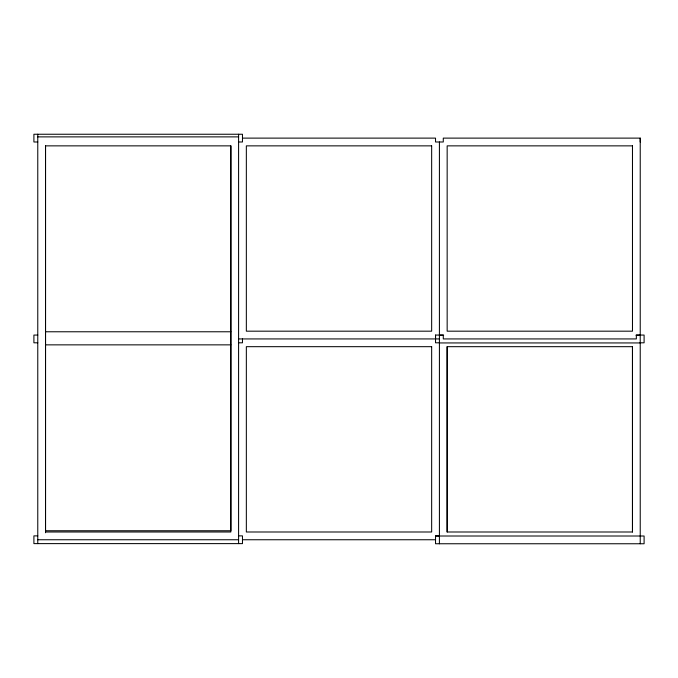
<?xml version="1.0" encoding="UTF-8"?>
<svg xmlns="http://www.w3.org/2000/svg" width="678" height="678" viewBox="0 0 678 678"><rect width="100%" height="100%" fill="white"/><g stroke="black" fill="none" stroke-linecap="round" stroke-linejoin="round"><path stroke-width="1.02" d="M45.528 532.755L45.528 145.863L230.842 145.863L230.842 531.993L45.528 531.993L45.528 145.863M230.842 145.863L230.842 530.755L45.528 530.755M435.53 338.932L435.53 335.059L443.285 335.059L443.285 338.932L636.345 338.932L636.345 335.059L644.1 335.059L644.1 342.805L640.227 342.805M447.158 531.993L447.158 346.678L632.472 346.678L632.472 531.993L447.158 531.993L447.158 346.678M632.472 531.993L632.472 346.678M640.227 141.99L640.227 138.117L443.285 138.117L443.285 141.99L435.53 141.99L435.53 138.117L242.47 138.117M37.773 136.88L238.597 136.88M37.773 141.99L33.9 141.99L33.9 134.244L242.47 134.244L242.47 141.99L238.597 141.99M45.528 331.771L230.842 331.771M37.773 335.059L33.9 335.059L33.9 342.805L37.773 342.805M439.412 335.195L443.641 335.195M635.998 335.195L640.227 335.195M238.597 338.932L439.412 338.932M238.597 342.805L242.47 342.805L242.47 338.932M439.412 342.805L435.53 342.805L435.53 335.059M439.412 342.941L640.227 342.941M45.528 344.856L230.842 344.856M37.773 535.874L33.9 535.874L33.9 543.62L242.47 543.62L242.47 535.874L238.597 535.874M439.412 535.874L435.53 535.874L435.53 543.756L644.1 543.756L644.1 536.01L435.53 536.01M37.773 539.747L238.597 539.747M242.47 539.747L435.53 539.747M640.227 138.117L640.227 543.756M439.412 141.99L439.412 543.756M238.597 134.244L238.588 543.62M37.773 134.244L37.773 543.62M431.657 145.863L246.343 145.863L246.343 331.178L431.657 331.178L431.657 145.863M632.472 145.863L447.158 145.863L447.158 331.178L632.472 331.178L632.472 145.863M431.657 346.678L246.343 346.678L246.343 531.993L431.657 531.993L431.657 346.678"/></g></svg>
